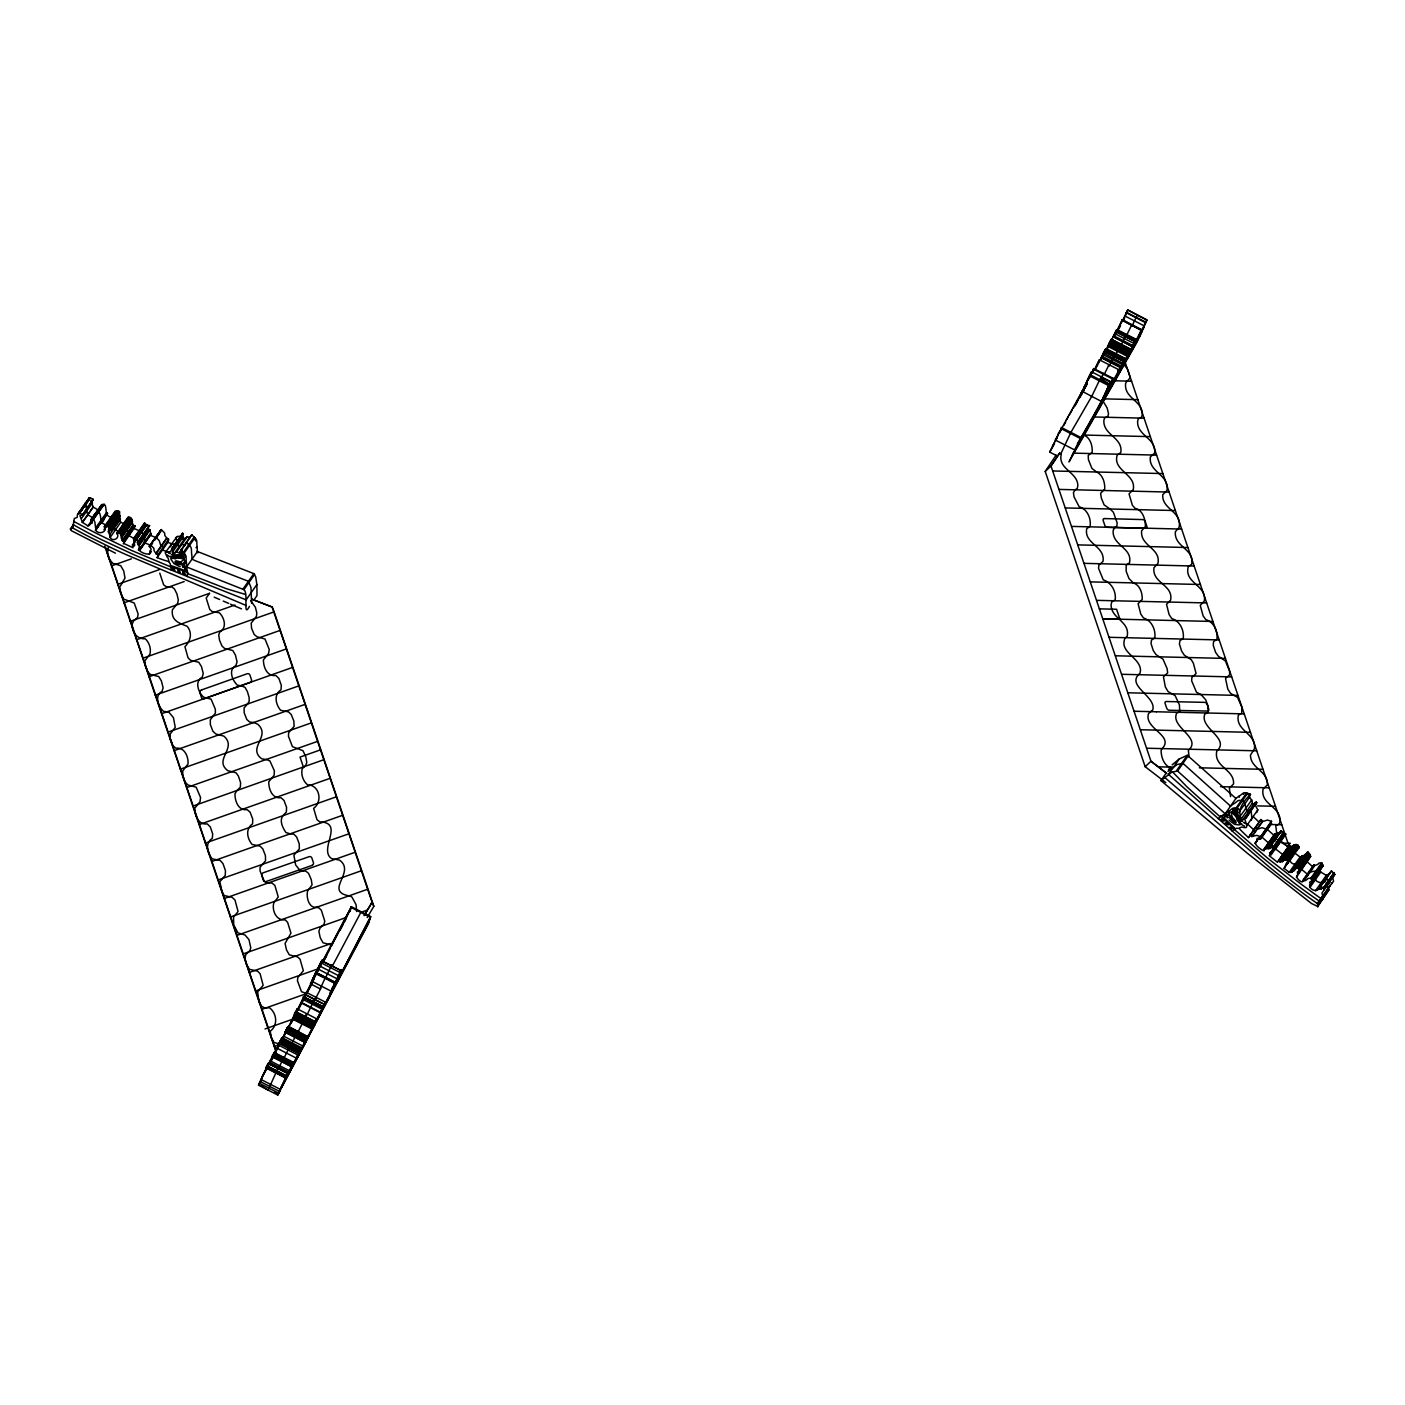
<?xml version="1.0" encoding="UTF-8"?>
<svg xmlns="http://www.w3.org/2000/svg" width="1405" height="1405" viewBox="0 0 1405 1405"><rect width="100%" height="100%" fill="white"/><g stroke="black" fill="none" stroke-linecap="round" stroke-linejoin="round"><path stroke-width="1.5" d="M186.654 566.83L197.403 551.498L197.157 546.791A8.641 4.373 35.1 0 0 196.981 546.282L196.77 541.136A8.36 4.215 35.1 0 0 195.875 539.028L191.783 534.69L181.034 550.005L185.126 554.343A8.36 4.215 35.1 0 1 186.022 556.468L186.233 561.596A8.641 4.373 35.1 0 1 186.408 562.123L186.654 566.83L188.042 567.532L243.926 589.696C248.808 593.419 242.556 619.043 249.475 606.328M184.845 554.466L181.965 557.978L176.679 557.293A17.264 8.729 35.1 0 0 175.783 557.662C174.8 559.752 169.267 555.484 172.481 557.961M127.539 519.341C127.135 514.757 132.878 518.691 132.421 521.624L121.673 536.938C121.638 534.919 119.109 531.318 116.756 532.917C121.287 538.659 110.082 543.665 109.643 534.743L120.391 519.411C118.494 516.619 121.936 509.137 115.087 511.35L104.286 526.77C108.343 529.562 100.616 536.376 95.4 530.194L99.702 524.065M101.792 506.292C100.563 503.482 105.972 503.815 105.603 506.784A6.112 3.091 35.1 0 1 105.709 507.468C106.675 513.018 105.375 515.846 111.575 517.462M171.322 570.149L170.181 563.633A53.899 27.239 35.1 0 1 169.074 562.176L168.442 559.278A3.794 1.914 35.1 0 0 167.177 557.03L165.175 552.762L177.048 536.552L181.877 535.99M304.165 1018.924L303.269 1021.259M320.639 965.938L321.007 964.831M310.523 1032.499A446.316 18.774 -62.9 0 0 318.004 1018.256L370.692 916.499L368.233 924.121L279.63 1091.123M168.6 561.543L166.967 561.052A97.402 49.21 35.1 0 1 162.769 559.717L157.097 557.662L167.845 542.33C170.83 537.852 163.788 538.326 164.684 533.18A5.374 2.722 35.1 0 0 163.296 531.652L161.259 529.562L150.423 544.929C146.928 546.949 153.935 548.723 149.861 550.918A3.214 1.616 35.1 0 0 149.896 551.638C151.81 557.926 132.948 550.303 140.395 546.896M1313.359 866.183C1313.763 864.619 1317.275 865.954 1318.733 863.32A6.112 3.091 35.1 0 1 1319.277 863.021L1321.719 862.723L1310.953 878.055C1314.307 882.463 1308.178 880.584 1309.969 883.394A2.599 1.317 35.1 0 1 1309.864 884.43C1308.125 888.733 1316.169 892.895 1318.803 888.961L1331.501 870.907L1334.75 874.419L1333.029 877.282A3.161 1.598 35.1 0 0 1332.783 878.037L1333.608 881.198L1328.392 887.89M1289.825 858.718L1286.629 864.391L1298.729 846.741C1296.288 841.051 1291.81 848.971 1288.965 845.582A29.189 14.753 35.1 0 0 1288.315 847.039L1280.306 840.77M197.403 551.498L253.813 573.626L255.675 576.77L256.887 584.55L246.138 599.865L187.304 576.507L187.48 571.87A11.24 5.673 35.1 0 0 187.269 571.115L186.549 566.197M1227.057 815.831C1222.245 818.535 1227.917 815.515 1223.948 815.497M1280.886 833.288L1277.918 832.656L1274.44 834.236L1263.675 849.568C1267.714 854.363 1250.731 843.966 1256.72 841.226A3.214 1.616 35.1 0 0 1257.229 840.84L1257.106 838.293L1260.303 839.048L1264.605 832.919M1291.353 857.612L1290.615 858.683M251.618 603.272L250.986 587.536L248.439 581.284L194.874 560.56L192.028 559.155L191.783 554.466A8.641 4.373 35.1 0 0 191.607 553.939L191.396 548.811A8.36 4.215 35.1 0 0 190.5 546.685L186.408 542.348L184.916 545.298L181.947 544.297L179.173 546.51L177.715 545.193L177.241 541.013L176.503 543.647L171.673 544.209L170.479 546.844M1109.581 385.479L1108.703 386.48L1110.828 381.686L1091.544 371.798L1081.499 394.015M109.643 534.743L108.361 531.828L108.87 527.613L119.829 511.912M116.984 533.953L128.68 517.198M321.587 962.899C326.821 948.147 306.132 993.546 317.829 969.397M333.951 985.783L332.932 987.891L337.112 979.285M1231.834 830.829L1236.874 828.16A53.899 27.239 35.1 0 0 1238.508 828.423L1240.808 827.369A3.794 1.914 35.1 0 1 1243.056 827.299C1251.03 829.881 1243.337 819.431 1245.164 817.429C1243.495 817.605 1243.636 820.942 1241.651 819.414C1236.839 810.457 1242.319 802.747 1250.52 794.264L1245.216 792.736A8.36 4.215 35.1 0 0 1243.284 793.087L1239.702 795.862A8.641 4.373 35.1 0 0 1239.245 795.985L1235.996 798.321L1225.178 813.794L1177.583 771.011L1171.893 772.118L1160.934 780.618L1247.359 853.256L1311.497 903.485L1318.066 906.647L1317.398 903.503L1322.86 896.513L1322.035 893.369A3.161 1.598 35.1 0 1 1322.263 892.614L1334.75 874.419M1241.159 819.133L1251.908 803.801C1253.945 799.603 1247.201 798.04 1250.52 794.264M335.057 983.974L341.854 969.555L341.116 970.556L321.745 960.844A56.586 2.389 -62.9 0 1 321.341 961.793M104.286 526.77L108.115 526.489L119.021 511.244M273.764 1054.4L274.361 1053.03L282.071 1057.052M298.422 1053.065L299.142 1051.607L298.369 1053.416L298.756 1052.486L279.121 1043.177L281.896 1037.68L301.179 1047.568L292.539 1065.394L293.645 1062.97L283.757 1058.58L289.43 1047.147M293.645 1062.97C292.152 1066.079 294.716 1059.159 292.679 1063.655M1301.135 868.343C1299.045 874.999 1296.446 868.22 1297.746 874.735M1297.395 865.972L1294.128 870.678L1307.581 851.992L1310.707 856.33L1308.775 856.102M1239.333 797.25L1239.245 795.985M114.982 525.874L120.391 519.411M90.816 500.707L93.222 506.977L82.368 522.326L87.918 525.892L89.973 524.311A2.599 1.317 35.1 0 1 90.605 523.591L92.379 522.976L90.71 520.096L101.476 504.781M287.849 1027.582L288.464 1026.352L307.625 1036.627A29.189 1.229 -62.9 0 1 307.01 1038.067L311.857 1028.934L292.503 1019.099L294.628 1013.567L297.175 1008.808L316.459 1018.695L314.544 1023.806L321.218 1010.634M311.857 1028.934L313.859 1023.894M174.431 557.926L173.658 557.188L175.116 558.154M82.632 507.644C82.456 503.552 90.64 506.748 86.127 507.802M1112.128 380.439L1113.094 378.261L1093.687 368.602L1091.861 373.115M340.467 973.015L338.464 977.933M301.935 1000.694L306.29 992.334L325.574 1002.222L324.537 1004.716L327.47 999.096A97.402 4.092 -62.9 0 0 329.736 994.74L330.79 992.755A53.899 2.266 -62.9 0 0 331.211 992.123L330.755 993.95M321.218 1010.581L322.641 1007.385L321.692 1009.036L302.391 999.113M1307.581 851.992L1293.742 870.152M1246.534 793.087L1235.873 808.226C1231.377 811.897 1241.44 820.696 1238.314 820.625M340.063 975.439L331.229 992.51M1085.257 385.567L1086.311 382.757A52.635 2.213 -62.9 0 1 1086.785 381.651L1087.347 380.263A39.34 1.651 -62.9 0 1 1087.575 379.684M1104.769 394.963L1105.594 392.627A52.635 2.213 -62.9 0 1 1106.086 391.538L1106.648 390.151A39.34 1.651 -62.9 0 1 1106.877 389.571L1110.02 383.231M82.368 522.326L79.962 515.74L82.474 514.985L93.222 499.653L92.625 498.74L88.954 498.125L77.415 514.616L77.275 516.812A3.161 1.598 35.1 0 1 76.906 517.497L74.307 518.498L72.744 527.929L70.338 528.631L71.462 530.756L115.456 553.201M350.934 908.508L351.408 906.611L321.85 962.759M1298.764 846.635L1299.291 847.707L1297.377 849.059M184.424 564.529L184.441 564.424A7.288 3.688 35.1 0 1 184.74 563.686L186.408 562.123M1061.284 453.938C1057.579 469.41 1077.372 471.764 1077.846 485.375L1077.319 488.343L1075.176 489.801M1107.386 390.01L1108.756 385.673A56.586 2.389 -62.9 0 1 1109.283 384.671L1090.034 374.696L1090.719 373.361M79.049 513.738L79.681 510.84L82.28 509.822M84.423 506.063L85.055 503.166L86.601 502.604M1294.918 852.273C1280.78 865.585 1303.102 869.274 1304.911 855.241M1224.071 815.515C1230.71 809.93 1243.882 832.445 1229.955 818.131M191.783 534.69L179.541 552.973L176.573 551.972L173.307 553.851L171.99 548.688L170.567 551.691L166.299 551.884M174.571 557.416C176.503 555.467 171.586 555.765 174.606 556.503M172.218 552.499L182.966 537.184L182.615 533.338L182.351 534.848M132.421 521.624L121.269 537.219L122.586 541.013L133.352 525.698L134.88 525.681L124.167 541.873A29.189 14.753 35.1 0 1 123.57 543.349L133.001 547.757L132.421 544.912L146.524 524.89L149.474 525.628L138.849 541.153C134.441 542.752 143.784 549.408 138.252 549.97M135.02 526.05L134.915 526.541A29.189 14.753 35.1 0 1 134.318 528.017L123.289 543.805M321.692 1009.036L325.574 1002.222M356.642 911.511L356.08 904.697L352.023 897.215A6.393 5.831 -23.2 0 0 349.424 895.933C323.378 891.297 356.378 872.031 339.466 860.088L331.527 858.56C318.197 849.287 345.068 822.715 319.725 821.855L316.986 819.677L313.631 808.332C321.956 802.448 320.358 787.678 310.084 785.009M132.035 521.887L133.352 525.698M1119.767 325.714L1122.296 319.76L1141.58 329.648L1139.156 335.268M1139.104 335.584L1146.954 319.831L1127.671 309.943L1122.56 320.621M1231.764 817.13L1231.799 812.476A52.635 26.59 35.1 0 1 1232.343 811.563L1232.396 811.493M1101.52 357.783L1105.594 349.037L1124.896 358.925L1120.312 369.023L1124.176 362.191A29.189 1.229 -62.9 0 1 1124.808 360.716L1130.674 349.09L1111.285 339.308L1105.753 350.302M1124.878 358.995L1109.142 388.395A97.402 4.092 -62.9 0 1 1107.755 390.748L1107.122 391.819M195.488 540.258L195.594 539.151M1109.564 386.199L1106.964 389.765M298.369 1053.416L279.138 1043.177M184.196 566.162L185.197 569.447L184.371 567.409L186.127 568.92L186.022 567.567L183.23 563.791A6.972 3.53 35.1 0 0 183.265 563.37L184.863 561.42L184.02 558.382A52.635 26.59 35.1 0 1 183.704 559.524L180.578 562.281M304.165 1018.818L306.817 1013.743L306.062 1015.376M336.638 981.603L336.568 981.744A41.149 1.739 -62.9 0 0 335.655 983.465L332.616 988.224M1108.58 387.762L1109.019 386.568L1108.246 388.377M1107.509 389.624L1106.315 391.345M1088.612 378.507L1089.613 377.26L1088.98 378.595M360.927 912.249L332.247 966.289M304.393 1042.194L307.028 1036.767L306.712 1037.821L287.726 1026.897L285.127 1032.324L304.411 1042.194L305.377 1040.244M266.88 1067.256L267.231 1065.956L258.502 1085.169L277.786 1095.057L280.508 1090.139M286.163 1077.143L287.551 1073.28L268.25 1063.392L266.406 1066.957L268.25 1063.392M1109.546 385.901L1110.424 384.057L1108.686 387.411M1122.595 363.14L1103.434 352.918L1101.502 357.151L1120.909 366.846M1081.762 393.681L1082.535 392.364M1084.537 386.147L1083.694 388.342M1107.948 387.288C1097.2 413.017 1081.428 436.182 1069.328 461.226M1321.719 862.723L1323.018 865.937L1312.147 881.392M1260.303 839.048L1259.934 837.696L1270.682 822.364M1260.724 838.978L1271.49 823.576L1270.717 822.628M1313.833 864.848L1302.804 880.285C1304.103 885.326 1294.058 877.352 1297.412 875.21L1310.303 856.435M293.786 1016.342L294.172 1015.499L293.786 1016.377L313.104 1026.142M303.498 1021.189L298.159 1031.727M1132.922 345.542L1132.43 346.631L1113.146 336.743L1114.727 334.179M1132.43 346.631L1113.217 336.515L1111.074 341.222M1079.901 396.913L1080.463 395.929M1097.762 409.399L1101.485 402.585L1101.046 403.569M1099.623 406.168L1098.201 408.627L1098.956 407.081M1101.678 402.603L1102.117 401.602M188.814 544.525L188.797 544.613A56.586 28.592 35.1 0 1 188.586 545.21M314.597 999.587L312.05 1004.083L312.63 1003.047M1132.571 346.42L1130.884 349.898L1111.373 339.22L1110.723 340.677M301.899 1000.817L295.208 1014.024L295.735 1012.952M321.78 960.774L341.064 970.662L333.582 985.994L334.214 985.291L335.163 982.218L315.844 972.295L314.808 975.298M274.361 1053.03L272.096 1056.736M281.755 1061.671L283.898 1057.175L283.424 1058.738M316.652 971.821L311.576 981.691M292.591 1063.848L291.397 1066.623L272.131 1056.718L272.711 1055.594L266.897 1067.238M1141.527 329.771L1132.834 346.807L1135.293 340.537M1111.899 381.001C1109.423 383.986 1113.076 387.095 1100.73 378.314M1298.887 846.319L1286.629 864.391M1299.502 863.004L1299.133 862.038L1302.189 859.649L1305.315 863.987L1309.741 856.084M1088.418 378.279L1089.472 375.802A56.586 2.389 -62.9 0 1 1089.999 374.784L1089.683 375.75M1309.478 886.151L1320.612 869.115A2.599 1.317 35.1 0 0 1320.735 868.062L1320.366 867.394M119.636 515.705L108.361 531.828M1239.368 822.628L1240.685 823.383L1238.736 822.153A2.266 1.142 35.1 0 0 1238.841 822.838L1240.51 824.243L1241.721 823.646M1239.21 828.529L1240.475 829.863A97.402 49.21 35.1 0 0 1243.811 833.218L1248.483 837.608L1260.865 819.537L1263.2 821.381L1267.24 820.099A5.374 2.722 35.1 0 1 1269.084 820.59L1271.56 821.293L1270.91 822.259M1248.483 837.608L1259.547 821.591M320.305 988.558L325.503 977.23M314.667 975.895L313.895 977.458M285.11 1032.306L285.461 1031.41L304.727 1041.245M297.263 1032.394L294.751 1037.259L295.313 1036.1L287.603 1032.131M349.95 911.441L350.442 909.983M1122.226 319.918L1116.782 330.842M330.667 992.914C328.507 995.284 332.124 988.857 332.757 987.61M369.216 921.399L310.487 1032.06M1098.991 362.701L1099.29 361.788M301.179 1047.568L300.003 1051.379M1088.173 378.928L1087.417 380.597L1088.348 378.121M1111.724 381.826L1110.898 383.337L1113.094 378.261M182.404 551.164L180.595 554.483L173.939 554.993M287.393 1027.476L306.887 1037.505L306.501 1038.523L307.748 1036.24M1109.37 343.452L1110.055 341.959M1141.773 330.684L1122.015 319.971L1141.51 329.876M1131.605 325.082L1126.424 335.777M1239.07 819.782L1240.264 820.362L1238.49 819.449M1092.914 371.429L1093.687 368.602M281.861 1037.751L280.368 1041.966M321.868 960.792L318.25 968.712M341.503 970.1L334.109 985.186M1091.053 373.888L1090.965 374.345M184.248 539.502L182.158 538.765M279.964 1041.491L299.265 1051.309M331.475 965.867L332.212 964.603L331.843 965.815M272.219 1056.174L291.555 1066.079L286.181 1077.126M335.936 981.709L333.933 986.433L334.917 984.519A37.777 1.598 -62.9 0 0 335.356 983.658C336.954 980.848 339.694 974.859 338.131 978.776M321.078 963.69L320.217 965.621L321.148 962.829M339.676 975.527L338.605 977.74L339.149 976.616M1109.195 343.312L1128.496 353.129M334.882 983.834L341.257 970.75M1088.295 378.612L1088.699 377.488M1281.992 839.084L1271.367 854.539L1269.119 855.627L1277.567 862.354A29.189 14.753 35.1 0 1 1278.216 860.914L1282.291 861.704L1293.285 845.547M300.951 1048.112L281.527 1038.313L300.846 1048.165M1110.091 341.959L1110.617 340.906M1115.008 333.547L1116.571 330.034L1113.779 335.356M1134.292 343.435L1135.38 340.449M315.194 974.736L320.726 963.373M287.551 1073.28L277.786 1095.057M1130.656 349.143L1127.003 357.327L1128.637 354.394M313.473 977.722L312.7 979.127L315.844 972.295M1080.445 394.91L1086.276 382.722M292.556 1019.047L288.095 1027.547A29.189 1.229 -62.9 0 0 288.341 1026.739L288.482 1026.388M315.914 973.296L315.106 974.35M335.145 982.183L332.037 988.98L332.686 987.645M1082.254 391.486L1081.27 393.33M1101.538 401.373L1100.536 403.428M321.341 961.512L315.212 974.543L315.651 973.402L323.413 977.248M1090.262 375.89L1090.947 374.415M313.333 978.354L312.226 980.55L312.7 979.689M317.108 971.505L319.637 966.693M1068.994 461.982L1137.207 341.661L1146.919 320.217L1127.671 309.961L1125.177 316.353M1100.817 403.85L1100.062 405.395L1103.838 396.034M322.219 960.212L316.301 972.699M1080.217 396.245L1078.9 398.511L1079.672 397.194M1089.121 378.612L1089.63 377.611L1088.963 378.489M331.387 965.779L325.451 977.985M1246.955 794.65L1247.148 794.194A56.586 28.592 35.1 0 1 1247.605 793.228L1236.909 808.472A56.586 28.592 35.1 0 0 1236.4 809.508L1235.926 812.951L1239.596 819.659M318.847 968.783L319.708 966.886M273.782 1054.523L279.981 1041.72L279.068 1043.529M306.272 992.351L305.254 994.828L308.187 989.225A97.402 4.092 -62.9 0 0 310.452 984.852L311.225 983.324M334.39 984.22L335.093 983.237L329.192 980.216M292.661 1018.467L311.998 1028.214M1091.544 371.798L1090.315 374.714L1091.088 373.379M1100.765 377.769L1101.186 376.733L1091.509 396.86M1110.828 381.686L1109.616 384.584L1110.652 382.898M315.563 998.165L315.932 997.269L314.685 999.658M319.901 965.779L320.656 964.041A52.635 2.213 -62.9 0 0 321.025 963.163L321.868 961.266A39.34 1.651 -62.9 0 0 322.254 960.405M336.972 980.339L339.94 973.928A52.635 2.213 -62.9 0 0 340.309 973.05L340.432 972.717M1118.714 369.603L1117.765 371.447L1118.696 369.638L1099.377 359.803L1094.144 370.358M1082.482 390.625L1055.26 440.011L1074.544 449.899L1101.502 401.057M1133.062 345.244L1134.116 342.996M305.342 1039.963L286.058 1030.076M316.88 973.279L316.476 974.297M333.547 986.609L332.511 987.961M305.377 1040.28L302.602 1046.497M1099.676 379.631L1099.641 379.719A56.586 2.389 -62.9 0 0 1099.377 380.316M1133.923 343.435L1114.639 333.547M115.087 511.35L115.895 513.194M1078.847 398.388L1081.007 394.787M1103.013 398.124L1105.559 392.61M336.392 980.497L341.152 971.154A39.34 1.651 -62.9 0 0 341.538 970.293M1109.3 343.856L1108.246 346.157M1100.993 378.542L1103.452 373.326L1102.749 374.907M1123.842 319.339L1124.544 317.776M1263.675 849.568C1269.874 848.392 1271.068 844.791 1274.37 849.885C1272.087 852.695 1266.73 852.326 1271.367 854.539M339.536 974.49L341.011 971.47M287.744 1026.985L287.428 1027.898M1095.197 369.023L1099.377 359.803M1112.04 381.721L1109.16 387.218L1110.846 383.951M321.727 961.582L321.271 963.233M1057.421 456.045L1049.693 452.094L1058.264 434.865M285.9 1030.813L283.318 1036.609M320.34 1012.759L301.056 1002.871M1077.617 401.075L1078.302 399.564M1225.178 813.794L1228.497 811.317A8.641 4.373 35.1 0 1 1228.954 811.177L1232.519 808.402A8.36 4.215 35.1 0 1 1234.468 808.068L1239.772 809.596M1229.972 806.435L1233.871 803.642A8.641 4.373 35.1 0 1 1234.328 803.519L1237.91 800.745A8.36 4.215 35.1 0 1 1239.842 800.393C1247.798 799.919 1243.53 809.192 1248.255 812.143C1251.223 804.644 1252.364 818.764 1251.346 820.221M318.636 968.431L319.69 966.218M319.971 965.92L320.41 964.954L320.094 965.885M1060.617 454.236L1070.909 432.389L1091.79 396.263M1083.958 389.94L1083.273 391.415L1083.589 390.397M335.602 982.587L338.184 976.949M1101.485 357.169L1099.641 361.085M1102.205 356.642L1101.028 359.136M1106.982 392.083L1106.824 392.399A53.899 2.266 -62.9 0 1 1105.893 394.225L1102.152 401.795L1106.754 391.732L1105.401 394.454A37.777 1.598 -62.9 0 1 1104.98 395.086L1104.857 395.297M296.227 1011.934L297.175 1008.808M320.024 964.761L317.706 969.415M339.325 974.631L338.517 976.282M331.931 991.386L333.336 988.646L332.88 989.7M334.811 985.871L336.216 983.131L335.777 984.185M337.428 980.883C337.06 981.779 337.938 979.443 338.394 979.18M287.709 1027.318L306.852 1037.417M313.368 977.687L310.47 983.869L320.129 988.804M320.27 964.691L320.867 963.409M277.575 1069.082L268.144 1090.122L260.856 1085.45M1085.468 386.691L1084.73 388.289L1086.908 384.513M1109.283 366.02L1114.973 354.587M1120.681 344.963L1115.605 354.815M1101.221 401.602L1101.766 400.513M1108.457 366.003L1109.054 364.668L1104.277 374.327M316.459 1018.695L313.807 1023.876L294.488 1013.848M331.984 989.577L330.86 991.579M313.596 979.812L314 978.793L313.21 980.198M295.191 1036.521L291.625 1044.056M1101.625 357.555L1102.24 356.501M1120.927 367.443L1121.84 365.792L1120.804 367.671M312.63 1003.311L306.993 1014.884M291.415 1066.606L291.52 1066.132M336.761 980.76L336.269 981.726A47.752 2.002 -62.9 0 0 334.882 984.431L334.776 984.765M1086.803 383.266L1086.118 384.566A37.777 1.598 -62.9 0 1 1085.696 385.198L1085.362 385.392M1092.054 373.326L1092.493 372.43M1107.79 389.29L1108.51 388.395M1083.993 389.765L1083.237 391.24L1084.01 389.448M1085.942 385.708L1086.609 384.338A53.899 2.266 -62.9 0 0 1086.873 383.846M1102.258 401.479L1102.89 400.284M1107.965 389.589L1103.311 398.493A41.149 1.739 -62.9 0 0 1102.679 399.582L1102.626 399.687M312.7 981.234L312.103 982.534L312.63 981.674M281.966 1061.39L277.944 1069.627M289.272 1047.357L288.728 1048.464L291.204 1043.213M1295.902 868.694C1296.762 864.619 1301.293 872.54 1298.975 871.416M170.409 556.222L172.639 558.61A2.266 1.142 35.1 0 0 173.166 558.312L172.78 556.924M317.108 970.609L318.303 968.449M318.145 969.836L317.495 971.136M297.193 1033.149L297.983 1031.674A29.189 1.229 -62.9 0 1 297.79 1032.148M337.428 979.724L334.934 984.571M1248.448 794.598L1248.94 793.579M315.475 974.438L316.74 972.242L316.072 973.788A37.777 1.598 -62.9 0 1 315.774 974.367A47.752 2.002 -62.9 0 1 316.705 972.365M1091.018 374.538L1090.315 375.89M315.194 975.211L314.65 976.545L315.106 975.702M1125.651 335.602L1121.383 344.717M1110.758 341.872L1109.722 343.856M179.541 552.973L181.034 550.005M338.008 977.16L340.625 971.399M1238.191 808.911L1236.997 812.617L1240.527 819.466M280.579 1040.192L299.862 1050.079M1109.897 385.795L1107.228 391.609M316.933 972.242L314.421 977.248M335.057 985.362L334.267 986.907L335.163 985.344M1105.594 349.037L1103.434 352.918M318.197 969.45L317.231 971.347L318.233 969.678M336.989 979.303L337.481 978.354M338.605 976.493L337.534 978.6M1110.793 340.133L1130.077 350.021M351.338 907.103L323.396 960.809M370.621 916.991L339.905 976.001M320.867 988.277L320.094 989.787A97.402 4.092 -62.9 0 1 317.829 994.16L315.862 997.936M1079.707 397.299L1079.145 398.353M1108.615 344.524L1127.987 354.253M1109.002 386.761L1108.405 387.306M1081.832 392.329L1081.341 393.295M318.584 969.696L312.033 982.077A53.899 2.266 -62.9 0 1 311.594 982.745L310.47 983.869M345.56 919.028L350.793 908.965M370.077 918.852L339.149 977.898M1086.68 383.758L1085.679 385.637M1110.108 341.45L1129.392 351.32M316.055 974.174L316.371 973.577A41.149 1.739 -62.9 0 1 316.863 972.646M344.682 920.697L331.457 945.986M307.256 992.106L311.067 984.8M303.164 999.903L305.254 995.934M310.874 984.712L297.614 1009.984M301.004 1004.048L302.444 1001.291M344.383 922.066L346.139 918.73M330.351 994.687L320.287 1013.936M1081.306 394.225L1082.166 392.697M1259.934 821.029L1260.865 819.537M295.243 1014.498L296.824 1011.495M323.853 960.44L330.438 947.901M294.523 1015.85L291.186 1022.173M299.37 1007.684L304.165 998.569M306.114 994.845L313.069 981.638M340.168 930.11L343.505 923.735M293.487 1018.871L295.893 1014.305M324.731 959.439L326.663 955.769M314.527 1024.386L319.479 1014.972M315.177 1024.192L307.045 1039.085M288.025 1028.179L292.697 1020.381M287.762 1029.198L275.538 1052.257M309.012 1035.907L294.839 1062.127A293.382 12.346 -62.9 0 1 285.742 1079.145L280.28 1089.349L260.979 1079.462L266.458 1069.275A293.382 12.346 -62.9 0 0 272.289 1058.369M1131.903 326.171L1137.137 315.37M1101.994 400.759L1101.45 401.76M286.128 1031.727L279.577 1044.056M302.602 1046.953L307.309 1038.049M280.649 1041.614L281.176 1040.648M283.09 1037.048L281.983 1039.12M271.077 1061.197L273.395 1056.841M305.078 1040.455L285.795 1030.567M299.932 1051.502L302.128 1047.392M302.374 1046.936L293.522 1063.971A651.499 27.415 -62.9 0 1 283.459 1082.798L281.123 1087.154M157.097 557.662C160.1 553.184 153.04 553.64 153.935 548.494A5.374 2.722 35.1 0 0 152.53 546.966L150.423 544.929M167.845 542.33L171.744 543.788M275.117 1052.433L278.647 1045.812M333.178 987.346L332.441 988.769M261.839 1077.266L264.175 1072.911A651.499 27.415 -62.9 0 0 265.949 1069.609M260.347 1081.235L262.015 1078.127M281.299 1088.014L282.949 1084.959A321.798 13.541 -62.9 0 0 288.271 1075.001L298.106 1056.525A375.117 15.789 -62.9 0 0 306.185 1041.245M1085.415 386.147L1084.028 388.605A41.149 1.739 -62.9 0 0 1083.396 389.694L1083.343 389.8M261.225 1080.252L258.502 1085.169M1120.997 323.536L1121.787 322.096M293.013 1017.835L312.367 1027.617M1086.75 382.933L1082.166 391.872M1116.36 331.984L1115.482 333.565M1101.344 401.373L1082.149 391.328M1122.542 321.376L1124.615 317.653M1118.081 330.122L1120.523 325.697M1143.898 327.523L1141.826 331.264A651.499 27.415 -62.9 0 1 1133.097 346.965L1096.48 411.911M1139.034 337.657L1140.526 334.97M1142.283 331.106L1137.365 340.01A293.382 12.346 -62.9 0 1 1129.602 353.937L1117.203 375.873A446.316 18.774 -62.9 0 1 1111.583 385.69M1084.291 387.692L1085.362 385.778M1103.68 397.334L1104.752 395.49M1109.353 344.524L1108.299 346.403M1085.661 385.374L1086.662 383.319A47.752 2.002 -62.9 0 0 1085.925 384.478L1085.556 385.093M1107.193 348.897L1109.107 345.454M1127.073 359.083L1132.957 348.58A321.798 13.541 -62.9 0 0 1137.576 340.291M1129.005 353.744L1131.113 349.546L1110.969 339.782M1102.609 356.413L1103.575 354.727M1104.488 353.112L1104.874 352.304A29.189 1.229 -62.9 0 1 1105.103 351.794M279.191 1043.09L298.475 1052.977M1049.693 452.094L1054.523 443.646M1102.117 357.274L1101.204 358.855M1113.849 336.445L1114.938 334.531M1074.913 406.01L1077.196 402.023M1110.494 386.919L1103.944 398.282M1080.55 396.175L1082.324 393.119M1055.278 441.205L1056.964 438.29M1095.637 368.532L1096.515 367.021M1096.971 366.213L1097.937 364.545M1069.31 414.967L1072.314 409.786M1073.315 408.065L1078.548 399.002M1063.69 425.557L1065.71 422.062M1097.832 408.873L1077.372 443.857M1066.342 420.077L1068.327 416.67M1059.282 433.161L1061.829 428.771M1052.433 446.123L1054.453 442.663M1071.716 456.01L1118.362 374.538A375.117 15.789 -62.9 0 0 1124.79 363.157M1085.485 386.656L1079.093 397.773M1099.272 405.922L1104.769 396.544M1104.242 397.685L1098.394 407.661M313.965 978.056L313.175 978.986M1108.352 388.588L1108.844 385.69L1089.472 375.802L1088.682 377.998L1089.578 376.716M1242.231 800.885L1242.283 800.815A56.586 28.592 35.1 0 0 1241.95 801.447M364.299 915.393L372.079 902.256L272.131 607.013L251.636 599.11M364.176 915.621L372.079 902.256L373.835 906.33L367.162 917.588M1085.152 386.305L1084.449 387.446M341.064 970.662L340.976 970.802A56.586 2.389 -62.9 0 1 340.625 971.68M1061.477 428.385L1058.07 433.969M107.623 513.545L95.47 530.177M149.088 546.404L161.259 529.562L150.353 545.316M1117.309 329.824L1136.663 339.589M322.535 1007.525L303.146 997.462L322.289 1007.701M90.359 497.756L79.435 513.51L78.206 513.457M1088.12 379.719L1087.031 381.457M292.802 1018.168L312.138 1027.968M1289.948 859.28L1289.474 860.721M1234.556 808.419L1233.871 813.284L1237.383 818.096A17.264 8.729 35.1 0 1 1237.647 819.185L1237.735 819.976M1303.138 867.061L1303.313 865.585M1308.512 859.403L1308.687 857.928M1103.575 397.58L1105.963 393.207A47.752 2.002 -62.9 0 0 1105.226 394.366L1104.541 395.455M1116.062 330.632L1136.065 340.73M274.186 1046.426L280.35 1044.249L273.993 1042.405L271.165 1037.452L270.234 1031.217C278.085 1025.422 277.031 1013.585 269.567 1007.807L264.263 1007.736L261.593 1006.208L258.906 1001.273L257.624 991.825L263.156 985.327L260.118 973.788L257.712 971.206L249.458 969.309L246.63 964.849L244.927 958.14L245.84 954.504L249.914 950.605L250.793 947.795L248.966 939.629L245.05 935.028L237.937 932.867L233.739 924.894L233.511 917.272L238.06 911.476L234.986 900.043L232.106 897.303L224.308 895.582L221.955 891.683L219.865 881.673L225.274 875.333L225.45 870.608L222.991 863.618L220.234 860.475L212.225 858.859C207.22 853.151 204.744 843.035 212.278 838.399L212.717 834.008L210.311 826.948L207.255 823.892C198.527 825.244 194.715 815.392 194.803 808.138L200.037 801.675L200.546 797.443L196.138 787.169L187.989 785.009L185.126 782.128L182.685 775.507L182.791 770.818L188.024 764.004C188.639 756.663 184.512 746.986 175.871 748.215L172.903 745.651L170.268 738.995L170.145 734.06L175.239 727.369L173.43 717.639L168.74 712.001L163.542 711.369C158.256 706.891 154.041 695.405 162.032 691.436L163.12 687.835L161.382 680.916L158.747 676.543L150.581 674.558L147.946 672.047L145.453 666.111L144.75 660.965L149.878 654.238C151.354 648.917 149.334 642.647 145.365 638.836C137.146 639.257 131.771 632.443 132.246 624.048L133.457 621.098L137.497 617.462L138.164 614.09L134.213 602.991L123.499 599.004L120.76 593.279L119.618 587.378L125.01 578.017L123.728 570.939L120.672 565.688L112.769 563.3L109.414 559.313A34.809 31.771 -23.2 0 1 107.465 553.394L108.431 546.984M1165.799 782.585L1145.163 766.691L1045.215 471.448L1056.086 455.15M1059.809 452.814L1051.01 466.003L1045.215 471.448M1059.475 453.323L1051.01 466.003L1150.976 761.247L1166.835 773.47M88.954 498.125L88.041 501.111M1229.164 815.462L1229.217 815.409A6.972 3.53 35.1 0 1 1229.48 815.128L1229.867 812.424L1232.343 811.563M78.452 513.387L89.218 498.055M79.277 513.563L90.587 497.686M71.269 527.788L73.411 524.715M70.408 529.65L73.64 525.066M82.474 514.985L93.204 499.284M81.753 518.129L92.502 502.797M82.438 522.467L93.222 506.977M90.71 520.307L102.073 504.483M90.71 520.096L102.319 504.623M91.044 520.956C92.221 518.427 96.945 508.048 99.896 513.703C101.792 519.885 99.931 529.457 106.148 514.88M99.65 508.698L101.81 505.624M87.918 525.892L103.057 504.465M91.553 519.938L92.853 520.026L103.601 504.694M89.059 525.681L92.273 521.079M92.853 520.026L104.392 504.202M96.857 528.86L95.61 527.911L106.464 512.72M96.383 528.262L107.131 512.948M96.769 528.526L107.518 513.194M104.497 527.121L115.245 511.789M105.674 526.717L116.633 511.016M103.935 529.703L108.993 522.361M106.499 526.436L117.511 511.069L106.762 526.401M107.131 526.559L117.88 511.244M109.063 527.244L119.197 511.613M108.554 527.033L119.302 511.719M108.642 529.053L119.39 513.721M108.94 531.915L119.934 516.109M109.239 531.652L119.987 516.32M111.785 530.071L113.945 526.998M117.159 522.414L119.32 519.341M111.75 530.475L113.91 527.402L115.368 529.896L118.617 531.511M110.099 537.553L120.742 522.239L124.553 524.153M117.335 532.653L127.925 517.251M119.056 532.6L129.804 517.286M119.249 532.864L130.015 517.532M119.495 533.092L130.244 517.76M120.128 533.268L130.893 517.953M120.18 533.601L130.928 518.269M120.496 533.97L131.245 518.656M131.754 519.06L120.9 534.743L131.807 519.639M121.199 535.094L132.017 519.903M121.181 535.744L132.07 520.149M121.427 536.622L132.246 520.781M121.269 538.308L132.439 522.256M122.094 540.468L132.86 525.136M122.586 541.013L134.441 525.558M124.255 541.364L134.88 525.681M132.421 544.912C136.724 548.582 133.422 541.944 133.545 538.466L144.487 523.046L146.524 524.89M138.849 541.153L134.055 538.537L144.82 523.204M135.231 539.696L145.997 524.381M135.547 540.082L146.296 524.768M133.738 543.735L135.899 540.662M136.109 540.135L146.875 524.82M137.146 542.699L149.474 525.628M137.725 544.192L148.491 528.877L147.894 527.384M138.234 544.754L149.773 529.597L150.985 534.286L140.237 549.618M138.568 544.859L149.545 529.509M139.025 544.912L149.773 529.597M139.288 545.263L150.036 529.948M139.745 548.881L150.493 533.566M140.026 549.092L150.774 533.777M139.797 549.882L150.932 533.935M155.885 538.168L159.116 533.566M150.212 546.545L152.548 543.349M155.586 538.888L160.96 531.231M149.352 554.483L151.406 551.498M155.709 553.623L166.457 538.308M156.025 553.904L166.773 538.572M158.08 554.589L168.758 539.134M171.621 548.758L182.615 533.338M171.99 548.688L182.738 533.373M172.2 548.793L182.949 533.479M172.604 549.232L183.37 533.9M173.939 554.027L184.547 538.853L187.322 536.64L190.307 537.641M176.573 551.972L187.322 536.64M243.065 588.941L253.813 573.626M243.926 589.696L254.674 574.364M253.778 600.198L256.992 595.597L256.887 584.55M1160.934 780.618L1166.308 772.943M1168.451 769.887L1170.611 766.814M1235.926 798.462L1187.33 755.275L1179.199 758.999L1168.451 774.313L1252.54 849.077A446.316 225.503 35.1 0 0 1265.062 859.702L1292.301 881.55A293.382 148.228 35.1 0 0 1308.968 893.914L1319.383 901.22L1330.131 885.905M1176.582 770.607L1187.33 755.275M1177.583 771.011L1188.331 755.679M1238.63 812.757L1249.396 797.443M1241.036 815.111L1251.785 799.796M1243.197 819.712L1254.753 802.87L1256.456 802.255L1246.059 818.131M1245.164 817.429L1255.929 802.115M1245.708 817.587L1256.456 802.255M1245.989 817.851L1256.65 802.413M1247.043 825.192L1257.809 809.877L1255.455 805.557L1256.808 802.817M1259.934 837.696L1260.917 836.713L1258.336 835.905A5.374 2.722 35.1 0 0 1256.492 835.413L1251.644 836.484L1262.392 821.152M1252.013 836.642L1262.761 821.328M1255.087 843.299L1258.213 838.539M1255.122 843.527L1259.407 837.398M1259.969 837.942L1271.56 821.293M1259.864 839.189L1263.095 834.588M1270.612 823.857L1265.238 831.514L1271.472 823.664M1263.762 850.148L1274.915 834.149M1264.465 849.639L1275.213 834.307M1267.152 847.988L1277.918 832.656M1267.538 848.04L1278.304 832.708M1267.802 848.339L1278.497 832.902M1267.854 848.462L1278.603 833.13M1268.118 848.725L1280.938 830.706L1285.786 834.131L1284.837 834.658M1270.401 846.038L1281.149 830.706M1268.785 848.901L1279.534 833.569M1270.12 848.62L1272.28 845.547M1272.456 848.128L1283.204 832.814M1272.596 848.515L1283.345 833.2M1272.825 848.673L1283.573 833.341M1271.033 852.01L1284.012 833.428M1271.033 852.15L1273.193 849.094M1270.208 854.205C1269.435 851.623 1280.183 843.896 1274.879 847.935M1270.348 854.275L1275.722 846.618M1274.721 849.217L1285.47 833.903M1275.073 849.691L1285.786 834.131M1278.497 860.527L1289.246 845.213M1278.813 860.44L1289.579 845.125M1278.497 861.37L1289.895 845.494M1279.692 861.968L1290.457 846.653M1280.359 862.143L1291.107 846.811M1282.291 861.704L1293.724 845.195M1282.537 860.879L1294.409 844.879M1283.028 861.072L1294.936 844.686M1284.065 860.299L1295.252 844.581M1284.504 859.913L1295.972 844.37M1284.802 860.018L1296.411 844.633M1285.663 859.965L1296.85 844.721M1286.084 860.053L1297.254 844.668M1286.84 860.44L1297.588 845.108L1286.348 859.895M1286.962 860.492L1298.167 845.266M1286.611 863.32L1289.685 858.402M1304.314 855.434L1302.189 855.768L1291.441 871.1L1291.862 872.382L1289.333 872.382L1284.1 868.395L1288.403 862.266M1287.788 863.337L1299.274 847.18M1302.189 855.768L1302.857 856.804L1300.082 857.068L1289.281 872.277M1291.494 871.311L1302.242 855.996M1291.862 872.382L1305.122 854.363M1297.254 867.71L1308.143 852.431M1297.746 867.728L1308.494 852.396M1297.869 867.816L1308.617 852.484M1298.396 868.834L1309.144 853.502M1298.729 869.098L1309.478 853.783M1298.817 869.238L1309.601 854.064M1298.87 869.502L1309.618 854.187M1299.133 870.362L1310.022 854.626M1301.733 867.746L1303.893 864.69M1296.323 877.106L1310.707 856.33M1311.023 878.23L1308.529 878.353A6.112 3.091 35.1 0 0 1307.985 878.652L1305.526 880.654L1303.471 880.408L1314.219 865.094M1303.822 880.97L1314.764 865.62M1311.076 879.109L1321.842 863.776M1311.55 879.53L1322.316 864.198M1315.589 874.507L1320.963 866.832M1311.884 880.338L1322.632 865.023M1311.497 881.427L1322.86 865.164M1312.182 880.619L1322.948 865.427M1309.987 887.38L1320.735 872.066L1320.226 870.819M1315.466 890.788L1326.32 875.35L1329.868 873.717M1318.803 888.961L1321.438 889.33L1320.489 886.415L1331.501 870.907M1324.002 889.751L1323.334 887.872L1334.1 872.558M1334.188 872.821L1323.247 888.557L1334.048 873.436M1323.896 889.453L1334.645 874.121M1317.398 903.503L1328.164 888.188M1318.364 904.89L1329.112 889.558L1328.48 888.645M1317.591 906.805L1329.112 889.558M196.033 547.739L197.157 546.791M1302.786 867.552L1301.697 869.432L1308.125 874.841M1308.16 859.895L1307.089 861.774L1312.463 866.481M194.575 539.608L194.961 537.729L184.196 553.061C184.002 558.558 177.978 555.414 175.256 556.907M232.949 667.761C229.349 673.223 233.16 681.302 237.498 685.271L240.922 685.71M1129.936 350.249L1110.6 340.449L1129.813 350.477M1228.023 814.654L1228.075 814.584A7.288 3.688 35.1 0 0 1228.392 813.846L1228.497 811.317M286.936 1028.249L306.308 1038.032M1154.243 638.379L1154.805 637.712C1155.876 629.756 1151.608 620.325 1143.442 617.954L1140.755 614.02L1138.103 603.729L1142.195 599.408C1142.528 593.121 1139.982 585.042 1133.361 582.899M282.809 815.725C279.156 820.889 282.809 827.931 285.918 832.515L290.115 833.832M1125.194 637.694C1118.415 652.605 1140.544 657.066 1140.509 670.589L1139.947 673.346C1125.036 685.535 1156.578 696.248 1152.785 709.894L1150.73 711.633M247.579 704.01L249.159 701.236L249.142 697.495L247.385 691.576L245.014 687.379L240.993 685.675M1323.018 865.937L1321.49 866.709M148.087 526.893L149.597 525.821M236.918 790.558L235.004 793.649C234.723 800.727 238.358 811.054 247.069 809.596L250.143 812.231L252.742 819.15L252.584 823.857C245.26 828.687 247.017 838.416 252.092 844.44L260.118 846.161L262.858 848.954L265.44 855.698L265.545 860.773L260.083 867.166L260.066 870.942L264.228 881.181L266.564 882.762L271.973 883.025L274.853 885.413L278.26 896.952L273.782 902.923C271.727 910.422 276.223 920.96 285.197 919.854L287.621 922.347L290.958 933.166L285.075 943.458L286.515 949.921L289.325 954.856L297.614 956.893L300.038 959.229L303.357 970.75L297.878 977.388L297.439 980.708L301.495 991.737L306.782 993.511M1145.163 766.691L1150.976 761.247L1166.449 773.172M1218.275 818.746L1221.296 815.901A11.24 5.673 35.1 0 1 1221.928 815.673L1225.652 813.53M1172.139 764.847L1179.199 758.999M282.897 815.69L286.374 811.967L286.567 807.331L284.003 800.411L280.947 797.689C272.184 799.076 268.601 788.908 268.776 781.777L274.098 775.332L274.397 770.871L269.901 760.913L266.195 759.49L186.566 787.625M233.072 667.726L235.935 665.373L237.059 661.878L235.408 655.011L232.756 650.497L224.589 648.46L222.008 646.037L219.531 640.259L218.723 634.99L219.777 632.039C227.259 627.912 224.466 617.779 219.408 612.808L212.366 611.667L209.784 609.507L206.184 598.073L209.556 593.279M1167.994 771.38L1177.267 764.461L1182.957 763.354L1230.552 806.119M247.491 704.046L244.101 707.909L244.189 712.827L246.788 719.465L249.739 722.082L253.831 722.521M1125.932 637.378L1127.179 636.36C1130.322 621.133 1110.635 618.832 1111.109 604.396L1111.882 601.761L1115.166 599.935C1116.413 591.523 1111.425 582.548 1103.259 579.861L1098.552 568.358L1098.833 565.196L1103.03 561.403C1105.278 545.702 1083.747 543.998 1086.715 528.684L1090.069 526.331C1091.369 518.673 1087.277 508.909 1079.181 506.766L1074.035 496.843L1073.42 492.663L1075.088 489.836M1295.99 851.026L1296.534 849.358M236.988 790.541L240.343 787.186L240.589 782.638L238.428 776.14L236.04 772.785L227.856 770.713C213.103 759.561 237.708 748.198 223.887 736.132L215.826 733.99L212.893 731.25L210.329 724.541L210.329 719.746L215.404 713.073L215.334 709.226L211.101 699.198L203.567 697.161C198.386 692.507 194.206 681.214 202.232 677.175L203.251 673.504L201.442 666.532L198.772 662.264L190.606 660.332L188.024 657.751L184.916 646.704C190.413 641.137 192.766 633.216 187.199 626.314C179.928 623.363 170.866 621.045 172.393 609.788L177.697 603.219L178.312 599.865L176.907 593.858L174.361 588.8L171.796 586.956L166.387 586.781L163.647 584.849L159.766 573.117M1320.489 886.415L1323.334 887.872M1114.85 527.472L1113.217 530.194C1111.618 545.579 1132.764 547.476 1129.497 562.825L1126.213 565.109L1126.143 571.238L1128.988 578.579L1133.291 582.899M1281.641 839.558L1280.658 840.19M174.413 555.994L180.999 555.748L183.036 553.289A56.586 28.592 35.1 0 0 183.423 552.288L194.171 536.956A56.586 28.592 35.1 0 1 193.96 537.553M172.868 568.691C174.554 573.398 169.654 562.404 174.975 570.395M178.365 570.904C180.051 575.611 175.168 564.599 180.472 572.59M183.353 572.889C184.898 577.525 179.998 566.303 185.565 574.54M1219.189 639.925L1154.172 638.379L1151.468 640.083L1151.011 643.455L1153.224 650.445L1155.929 654.554L1162.989 659.138L1167.116 668.604L1167.66 672.89L1163.445 676.806L1165.342 686.975L1168.082 691.559L1175.142 695.651L1179.445 704.941L1179.691 711.615L1176.371 713.459L1175.809 716.41C1174.756 728.774 1201.503 738.731 1188.331 750.481L1189.174 757.19M150.985 534.286L149.703 534.585M93.222 499.653L92.186 500.04M177.048 536.552L175.66 537.869L176.433 540.064M1145.496 322.728L1126.23 312.648M1114.903 527.49L1116.87 526.067L1117.151 522.871L1113.34 512.193L1110.055 508.979M184.055 566.25C180.753 569.71 185.056 563.809 179.278 563.914A18.16 9.168 35.1 0 0 178.347 563.668L177.03 563.071A37.777 19.09 35.1 0 1 176.134 562.65L175.783 561.578A47.752 24.131 35.1 0 1 178.277 562.176L183.212 563.862M1249.923 834.904L1251.644 836.484M144.487 523.046L144.768 524.592M93.45 518.164L87.83 514.792L86.109 509.295M1227.074 816.024C1226.758 821.1 1228.198 813.706 1231.412 819.378A18.16 9.168 35.1 0 1 1232.115 820.151L1233.291 821.117A37.777 19.09 35.1 0 0 1234.082 821.732L1235.013 821.468A47.752 24.131 35.1 0 0 1233.168 819.361L1231.184 816.849M1239.895 821.732L1237.612 820.257L1240.088 820.959A3.267 1.651 35.1 0 0 1240.685 821.064L1240.826 821.064M1150.642 711.65L1148.517 713.617C1143.617 728.774 1174.791 735.377 1162.04 748.812A6.393 4.356 46.9 0 0 1161.092 750.744C1161.268 757.558 1164.113 765.83 1171.243 768.043M1240.088 824.559L1240.176 824.524A20.46 10.344 35.1 0 1 1238.824 824.893L1234.714 824.384L1230.569 821.451A41.149 20.794 35.1 0 0 1229.147 820.151L1229.006 820.046M111.487 565.864L131.368 558.839M117.739 584.34L159.257 569.657M124.009 602.833L184.178 581.582M130.261 621.326L209.503 593.332M136.513 639.784L234.951 605.011M142.766 658.26L273.571 612.053M149.018 676.736L279.823 630.494M155.27 695.212L286.093 649.022M161.557 713.74L292.345 667.498M167.81 732.198L298.598 685.974M174.062 750.692L304.85 704.449M180.314 769.167L311.12 722.96M317.372 741.436L266.195 759.49M320.498 749.866L300.038 757.084L303.375 766.937M192.836 806.136L323.817 759.719M199.089 824.612L329.894 778.388M205.341 843.088L336.146 796.881M211.593 861.564L342.416 815.374M217.863 880.074L348.686 833.868M224.115 898.55L354.921 852.326M230.367 917.008L361.19 870.819M236.637 935.484L367.443 889.33M242.889 953.995L346.543 917.377M360.576 912.442L366.723 910.264M249.159 972.488L331.176 943.51M255.429 990.999L317.372 969.099M261.664 1009.44L307.028 993.423M265.036 1028.952L295.032 1018.362M1315.818 874.472C1321.473 868.747 1307.651 871.574 1308.055 874.577M1291.441 871.1L1294.128 870.678M1322.966 899.147C1321.683 894.686 1329.903 891.051 1327.409 885.694A3.161 1.598 35.1 0 1 1327.637 884.957C1331.975 883.517 1326.355 876.228 1326.215 880.004M1279.2 842.42C1282.291 842.842 1274.388 837.327 1275.687 839.347M1256.72 812.564L1257.809 809.877M1253.945 804.398L1251.908 803.801M79.611 513.088L82.456 514.616M98.965 510.472L93.134 507.012M180.964 564.634C172.639 564.353 173.342 557.873 181.105 562.685M1275.02 841.156C1273.211 840.05 1268.416 841.138 1269.593 843.334M1156.315 711.773L1244.215 713.881M174.817 558.979L177.697 557.803L182.07 558.663A3.179 1.616 35.1 0 0 182.597 558.575L182.755 558.505A12.768 6.445 35.1 0 1 183.247 558.259L184.986 557.012A39.34 19.881 35.1 0 0 185.46 556.38M290.185 833.797L293.926 834.236L296.666 837.029L299.23 843.773L299.353 848.831L293.891 855.188L295.63 864.936L300.336 870.801L305.728 871.082L308.591 873.401L311.33 879.864L312.05 884.922L307.625 890.928C306.114 896.653 308.468 907.858 316.16 907.384M144.329 542.242C146.12 538.782 142.467 529.79 139.288 531.951M1244.637 826.158L1241.967 824.823M174.817 557.223L173.184 556.275A3.267 1.651 35.1 0 1 172.762 555.748L172.674 555.625M1265.677 831.374L1266.291 829.055L1263.71 828.248A5.374 2.722 35.1 0 0 1261.866 827.756L1257.826 829.038L1255.368 827.194L1253.857 829.951L1249.186 825.543A97.402 49.21 35.1 0 1 1247.886 824.261M169.478 556.679L167.055 554.817M1114.288 380.773L1131.569 381.194M1102.925 398.827L1137.839 399.652M1094.565 416.986L1144.092 418.163M1083.677 435.041L1150.361 436.639M1073.174 453.13L1156.614 455.115M1052.889 470.974L1162.866 473.573M1059.124 489.414L1169.118 492.066M1065.394 507.943L1175.37 510.542M1071.646 526.401L1181.64 529.07M1077.916 544.894L1187.892 547.529M1084.168 563.352L1194.162 566.022M1090.438 581.881L1200.414 584.498M1096.69 600.356L1206.667 602.938M1099.377 608.857L1116.571 609.261L1119.908 619.113L1102.714 618.709M1102.943 618.815L1212.937 621.467M1109.195 637.308L1154.172 638.379M1115.465 655.784L1225.441 658.418M1121.717 674.295L1231.693 676.894M1127.969 692.788L1237.963 695.405M1134.239 711.246L1156.385 711.773M1140.491 729.739L1250.468 732.339M1146.761 748.233L1256.72 750.814M1158.879 766.849L1173.21 767.183M1199.29 767.797L1262.99 769.308M1220.488 786.66L1269.259 787.819M1257.651 805.89L1275.512 806.312M1271.139 824.507L1281.764 824.77M1282.15 843.105L1290.44 843.316M266.107 759.525L261.734 758.805C246.876 747.723 271.411 736.343 257.765 724.26L253.901 722.504M316.23 907.367L318.935 907.876L321.341 910.282L324.766 921.083L324.081 924.156L320.041 928.02L318.882 931.322L320.217 937.679L323.027 942.808L331.334 944.898M309.767 785.132L307.467 784.745C303.059 781.11 300.705 774.225 302.286 768.676L305.904 765.163L306.782 762.265L305.833 756.891L303.006 750.709L292.433 746.67L288.464 736.29L288.622 732.707L294.137 726.332L293.838 721.028L291.221 714.513L288.517 711.896L280.614 710.28C275.626 704.397 273.571 694.562 280.982 689.855L281.334 685.447L278.91 678.475L275.872 675.489C267.126 676.824 263.35 667.112 263.42 659.841L268.583 653.501L269.251 649.514L265.001 639.012L257.062 636.834L254.2 634.498L251.583 628.351L251.196 623.1L256.5 616.251L256.781 612.756L255.341 607.171L250.705 600.69M1325.547 881.62C1322.386 883.885 1313.956 882.428 1315.15 876.913A2.599 1.317 35.1 0 0 1315.449 876.246M245.489 594.456L226.626 588.783L187.726 573.644M114.367 527.015C115.438 525.207 113.77 515.336 110.275 519.745M1123.034 363.298L1127.232 368.777A34.809 23.657 46.9 0 1 1129.269 374.678C1132.008 379.368 1126.143 380.14 1125.563 383.776C1124.176 398.563 1142.599 400.46 1142.283 414.58L1141.598 417.127L1138.226 418.918L1137.611 421.342C1136.961 436.007 1156.754 438.184 1154.576 453.2L1150.379 456.888C1148.113 472.256 1170.049 474.872 1166.905 490.573L1162.743 494.771C1161.742 509.611 1182.676 511.385 1179.041 527.525L1175.388 531.67C1173.755 547.054 1195.005 548.986 1191.616 564.336L1188.314 566.636C1183.572 582.952 1207.334 585.428 1204.296 601.024L1200.239 605.397L1203.137 615.934L1205.806 619.605C1213.938 621.888 1218.135 631.512 1216.888 639.31L1213.516 641.734L1213.253 645.387L1215.641 652.447L1218.363 656.258L1225.371 660.93L1229.428 670.659L1229.779 674.628L1225.529 678.475L1227.812 689.135L1230.552 693.332L1237.559 697.424L1241.792 707.049L1241.721 713.213L1238.367 715.127C1235.065 730.916 1256.579 733.269 1254.419 748.83L1250.468 755.135C1250.503 768.904 1268.539 770.801 1267.292 785.044L1263.025 789.206C1260.39 804.977 1281.378 806.189 1280.008 821.837L1279.13 823.997L1275.758 825.648L1276.811 834.324M155.358 538.817L155.059 539.889M171.024 565.583L186.707 571.133M171.094 566.619L187.796 572.52M1200.906 694.527L1196.498 692.244L1191.651 680.81L1191.879 677.473L1196.076 673.557L1193.425 663.336L1191.37 659.806L1184.31 655.187L1181.587 650.989L1179.41 643.999L1179.919 640.715L1183.238 638.362C1184.31 630.318 1179.937 621.028 1171.788 618.569L1169.101 614.547L1166.536 604.326L1170.646 600.023C1173.386 584.568 1151.995 583.356 1153.944 567.743L1157.948 563.423C1161.092 548.055 1139.894 546.211 1141.633 530.739L1145.356 526.664C1145.602 519.71 1142.897 510.068 1135.082 508.294L1132.377 505.291L1129.023 493.84L1133.203 489.695C1136.627 474.135 1112.479 470.851 1117.151 455.22L1120.821 452.392C1123.034 437.377 1103.188 435.251 1103.856 420.534L1104.471 418.11L1107.86 416.337L1108.545 413.773L1107.105 407.801L1102.117 399.652M166.37 551.445L162.471 550.005L163.454 546.931L160.785 545.562L159.309 540.837A5.374 2.722 35.1 0 0 157.922 539.309L155.867 537.237L155.779 538.765M246.332 605.573L125.379 554.308A375.117 189.535 35.1 0 1 109.625 546.949L90.306 537.342A321.798 162.594 35.1 0 1 79.734 531.81L73.113 528.21M1287.279 860.527L1288.139 861.757M1096.655 472.01L1091.931 468.427L1088.436 459.698L1088.19 455.519L1092.107 452.392C1092.809 446.158 1090.28 437.394 1083.782 435.058M251.794 599.18L272.131 607.013L273.87 611.087L373.835 906.33M156.675 537.852L150.265 535.305M151.301 545.509L143.503 542.4M171.305 567.128L131.473 550.426L98.262 534.304A651.499 329.174 35.1 0 1 78.259 523.819L73.604 521.29M187.304 576.507L147.016 560.314A446.316 225.503 35.1 0 1 132.597 554.114L102.091 539.959A293.382 148.228 35.1 0 1 84.107 530.686L73.148 524.662M1109.968 508.979L1104.137 504.904L1101.38 498.231L1100.572 493.383L1104.699 489.133C1105.155 482.934 1102.784 474.785 1096.708 472.01M180.209 566.672L180.068 566.619A41.149 20.794 35.1 0 0 178.365 565.952L173.992 563.563L171.269 559.822A20.46 10.344 35.1 0 1 170.76 558.382L170.725 558.259M230.543 604.203L241.467 608.874M139.92 531.09L134.037 528.473M134.546 538.747L128.944 535.674A29.189 14.753 35.1 0 0 129.541 534.199C127.117 533.531 126.151 521.413 122.358 526.173M214.14 597.143L219.619 599.496M223.255 601.059L228.734 603.412M106.2 525.119L100.774 522.537M1200.976 694.527L1205.701 699.743L1207.896 705.696L1208.089 712.3L1204.752 714.162C1199.431 728.51 1230.762 738.38 1216.73 751.218C1213.604 767.235 1234.451 768.974 1233.555 783.92L1229.357 788.205L1230.569 796.653M1126.424 312.244L1145.707 322.114M1124.773 315.914L1144.074 325.802M1122.138 320.2L1141.422 330.087M1117.151 330.105L1136.434 339.975M1136.241 340.344L1116.325 330.21L1135.609 340.449M1115.939 330.755L1135.222 340.642M1115.465 331.668L1134.748 341.555M1113.603 335.76L1132.887 345.648M1113.34 336.252L1132.641 346.139M1110.336 340.958L1129.638 350.846M1109.88 341.837L1129.093 351.882M1109.651 342.363L1128.865 352.374M1109.423 342.802L1128.707 352.69M1109.16 343.382L1128.391 353.393M1108.861 343.962L1128.092 354.007M1108.405 344.928L1127.635 355.026M1108.088 345.63L1127.372 355.518M1107.807 346.332L1127.091 356.22M1106.578 348.861L1125.862 358.749M1105.454 349.301L1125.493 359.452M1105.963 349.88L1125.37 359.54M1121.172 358.205L1125.036 360.189M1104.664 350.829L1123.965 360.699M1104.435 351.303L1123.719 361.19M1104.295 351.478L1123.614 361.384M1102.837 354.499L1122.121 364.387M1101.977 356.255L1121.278 366.143M1101.397 357.309L1120.768 367.056M1101.186 357.748L1120.47 367.636M1093.406 369.164L1112.69 379.034M1101.467 377.576L1111.109 382.529M1061.267 427.436L1080.55 437.324M1060.74 428.437L1080.024 438.325M351.232 906.647L370.516 916.534M350.846 907.296L370.13 917.184M320.709 962.601L340.01 972.488M319.321 965.815L338.623 975.702M317.723 968.888L337.024 978.776M315.686 972.576L334.97 982.464M315.581 972.787L334.794 982.798M315.335 973.261L334.636 983.149M311.629 981.164L330.93 991.052M305.184 994.441L324.467 1004.329M305.043 994.705L322.395 1003.609M303.462 996.672L322.816 1006.419M303.41 996.777L322.693 1006.665M301.267 1002.415L320.551 1012.303M295.735 1011.582L315.019 1021.47M295.524 1012.022L314.808 1021.909M295.401 1012.232L314.685 1022.12M295.278 1012.425L314.579 1022.296M294.787 1013.251L314.07 1023.139M294.628 1013.567L313.912 1023.455M294.031 1015.516L313.315 1025.404M293.961 1015.675L313.245 1025.562M293.153 1017.606L312.437 1027.476M288.218 1026.827L307.502 1036.714M287.077 1028.056L306.36 1037.944M286.234 1029.654L305.517 1039.542M301.091 1039.05L304.955 1041.035M285.25 1032.078L294.892 1037.013M296.824 1037.996L304.534 1041.948M283.564 1036.152L302.848 1046.04M280.859 1039.665L300.143 1049.553M280.438 1040.508L299.722 1050.378M280.139 1041.07L299.441 1050.958M281.386 1043.599L292.96 1049.535M278.401 1045.039L297.702 1054.927M277.066 1048.253L296.367 1058.141M274.045 1052.398L293.346 1062.285M274.168 1053.381L281.896 1057.333M273.501 1053.574L292.784 1063.462M273.22 1054.119L292.503 1064.007M272.746 1055.085L292.029 1064.972M272.623 1055.295L291.836 1065.341M285.97 1062.953L289.816 1064.937M272.184 1056.613L291.467 1066.5M270.269 1060.898L289.553 1070.786M269.549 1062.373L288.833 1072.261M268.197 1063.55L287.498 1073.438M266.985 1065.745L286.269 1075.633M266.827 1066.061L286.111 1075.949M266.651 1066.465L285.935 1076.353M266.546 1066.694L285.83 1076.581M266.089 1067.572L285.391 1077.459M265.931 1067.923L285.215 1077.811M260.188 1081.534L279.472 1091.422M259.328 1083.237L278.611 1093.125M274.361 1092.37L278.225 1094.337M84.353 505.976L85.582 506.643M1286.471 863.004L1284.1 868.395M1320.735 872.066L1326.32 875.35M184.547 538.853L182.966 537.184M1317.012 903.327L1310.76 898.884A321.798 162.594 35.1 0 1 1300.89 891.666L1283.222 878.195A375.117 189.535 35.1 0 1 1269.119 866.92L1164.569 777.334M1330.974 882.674L1332.133 883.499M1321.385 898.831L1316.977 895.688A651.499 329.174 35.1 0 1 1298.325 882.059L1268.206 858.666L1233.871 829.091M1288.367 846.899L1280.535 841.613M1300.082 857.068L1294.848 853.063M1275.354 836.572L1266.818 828.985M1268.785 843.193L1261.444 836.642M1219.962 816.674L1187.225 787.116L1172.473 771.819M1259.249 822.294L1254.56 817.886A97.402 49.21 35.1 0 1 1253.26 816.604M1220.682 815.971L1234.345 829.003M1222.245 816.235L1235.065 828.476M1274.932 848.427L1282.941 854.697A29.189 14.753 35.1 0 1 1283.59 853.239C1284.205 853.959 1298.852 850.007 1291.845 856.523M93.643 519.534L94.855 522.098A6.112 3.091 35.1 0 1 94.96 522.801L95.61 527.911M119.285 519.745L120.742 522.239M1274.985 835.676L1274.44 834.236M1237.331 820.924L1236.453 817.376L1233.327 813.565A3.179 1.616 35.1 0 1 1233.098 813.003A12.768 6.445 35.1 0 0 1232.923 812.178L1232.765 809.737A39.34 19.881 35.1 0 1 1232.905 808.911M197.842 552.903L197.297 550.883M1124.896 361.471L1289.72 848.251M105.849 548.143L276.276 1051.502M104.813 546.141L276.135 1052.187M1229.551 827.369C1237.998 827.282 1227.812 829.793 1231.904 828.458M1224.879 823.225L1226.688 822.399L1228.304 824.911L1225.792 823.839L1227.232 824.314M1220.646 819.466L1222.473 818.641L1224.071 821.152L1221.56 820.081L1223 820.555M1280.938 830.706L1281.132 832.164M196.208 541.066A39.34 19.881 35.1 0 1 196.033 541.294M298.721 1008.369A446.316 18.774 -62.9 0 1 296.35 1012.9M293.856 1017.642A446.316 18.774 -62.9 0 1 291.221 1022.612M273.237 1055.963A651.499 27.415 -62.9 0 1 266.827 1067.958M1120.207 325.591A651.499 27.415 -62.9 0 1 1118.222 329.156M1116.378 332.476A651.499 27.415 -62.9 0 1 1113.796 337.077M1243.513 794.405A39.34 19.881 35.1 0 1 1243.653 793.597M1245.357 823.488L1243.636 822.364L1244.531 822.557A3.671 1.862 35.1 0 1 1244.9 822.926L1245.357 823.488M1240.72 820.309L1241.528 821.398A2.915 1.475 35.1 0 0 1242.336 821.486L1240.843 819.888A4.197 2.125 35.1 0 0 1240.72 820.309M168.354 552.622L170.128 553.658L169.531 552.832A3.671 1.862 35.1 0 0 169.074 552.674L168.424 552.551M332.581 990.191L331.404 992.439L332.493 990.086M173.746 554.255L173.465 554.922A4.197 2.125 35.1 0 1 173.254 555.274L172.06 555.115A2.915 1.475 35.1 0 1 171.515 554.378L173.711 554.36M319.479 967.255L318.865 968.572L319.479 967.255M201.881 689.82L201.178 690.083A2.318 2.125 -23.2 0 0 199.896 692.806L201.53 697.582A2.318 2.125 -23.2 0 0 204.392 698.689L249.985 682.496A2.318 2.125 -23.2 0 0 251.513 679.757L249.897 675.032A2.318 2.125 -23.2 0 0 247.192 673.733L201.881 689.82M312.068 865.392L266.002 881.567A2.318 2.125 -23.2 0 1 263.35 880.233L261.752 875.456A2.318 2.125 -23.2 0 1 263.332 872.751L308.977 856.716A2.318 2.125 -23.2 0 1 311.822 857.911L313.42 862.652A2.318 2.125 -23.2 0 1 312.068 865.392M1207.791 711.071L1169.101 710.245A2.318 1.581 46.9 0 1 1166.712 708.19L1165.096 703.431A2.318 1.581 46.9 0 1 1166.273 701.517L1204.612 702.36A2.318 1.581 46.9 0 1 1207.123 704.309L1208.757 709.086A2.318 1.581 46.9 0 1 1207.791 711.071M1104.997 518.586L1104.207 518.568A2.318 1.581 46.9 0 0 1103.188 520.553L1104.787 525.294A2.318 1.581 46.9 0 0 1107.298 527.297L1145.672 528.298A2.318 1.581 46.9 0 0 1146.901 526.436L1145.286 521.659A2.318 1.581 46.9 0 0 1142.95 519.587L1104.997 518.586M1135.012 341.081L1115.728 331.211L1134.941 341.222"/></g></svg>
